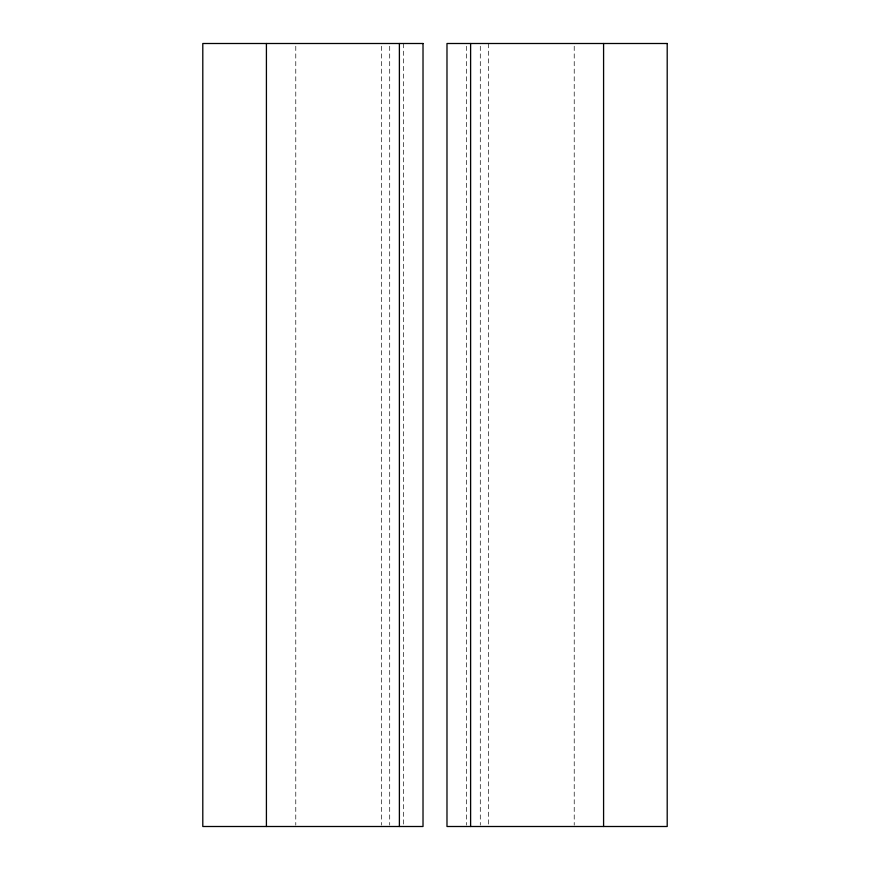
<?xml version="1.0" encoding="UTF-8"?>
<svg xmlns="http://www.w3.org/2000/svg" width="870" height="870" viewBox="0 0 870 870"><rect width="100%" height="100%" fill="white"/><g stroke="black" fill="none" stroke-linecap="round" stroke-linejoin="round"><path stroke-width="0.65" stroke-dasharray="4.35 3.26" d="M574.222 46.219L574.222 825.141M488.331 43.5L488.331 825.141M480.294 46.219L480.294 825.141M466.559 46.219L466.559 825.141M403.441 43.5L403.441 825.141M389.706 46.219L389.706 825.141M381.669 46.219L381.669 825.141M295.778 46.219L295.778 825.141"/><path stroke-width="1.3" d="M603.584 43.5L603.584 826.5M470.616 43.5L470.616 826.5M399.384 43.5L399.384 826.5M266.416 43.5L266.416 826.5M423.016 43.5L202.797 43.5L202.797 826.5L423.016 826.5L423.016 43.5M667.203 43.5L446.984 43.5L446.984 826.5L667.203 826.5L667.203 43.5"/></g></svg>
